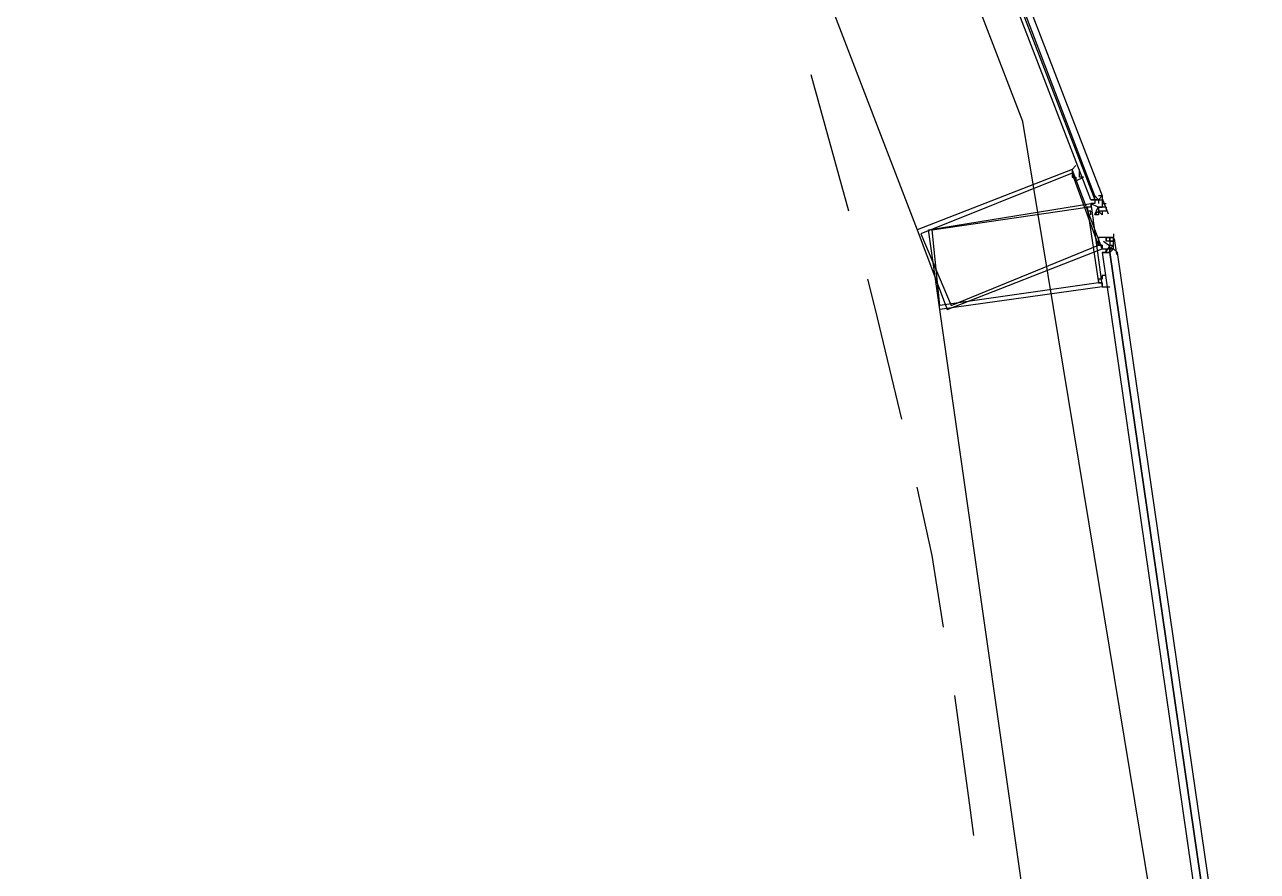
# Model space of a CAD drawing. Header units: feet. Extents: x -84 to 198, y -22 to 181.
# Drawn here: x 119.6 to 123.947, y 47.598 to 50.581 of the extents above; entities that cross this region are included whole.
import ezdxf

# ---------------------------------------------------------------- set-up
doc = ezdxf.new("R2010")
doc.units = ezdxf.units.FT
doc.layers.add('A-AREA-COMUN', color=252, linetype='CONTINUOUS')
doc.layers.add('A-LINEA', color=7, linetype='CONTINUOUS')

msp = doc.modelspace()

# ---------------------------------------------------------------- linework, layer by layer
at = {"layer": 'A-AREA-COMUN'}
msp.add_lwpolyline([(106.16, 44.2489), (119.76, 41.0489), (119.84, 40.32), (122.08, 39.8756), (122.112, 39.6444), (122.48, 39.5556), (123.36, 42.3644), (123.712, 45.6), (123.712, 46.6489), (123.12, 50.24), (122.112, 52.8533), (121.792, 52.96), (121.792, 53.4933), (120.16, 55.9289), (119.76, 55.9644), (119.712, 56.4444), (117.568, 58.4889), (116.96, 58.4889), (116.928, 59.1644), (114.608, 59.6089), (114.4, 59.8044), (114.528, 61.12)], dxfattribs=at)
at = {"layer": 'A-LINEA'}
for p, q in [((121.6, 52.8444), (122.7467, 49.8578)), ((122.5067, 49.9244), (122.3733, 50.4044)), ((123.3333, 50.0444), (123.3333, 50.0444)), ((123.36, 49.9644), (123.36, 49.9644)), ((123.36, 49.9644), (123.36, 49.9644)), ((123.36, 49.9644), (123.36, 49.9644)), ((123.36, 49.9644), (123.36, 49.9644)), ((123.36, 49.9644), (123.36, 49.9644)), ((123.36, 49.9644), (123.36, 49.9644)), ((123.36, 49.9644), (123.36, 49.9644)), ((123.3733, 49.9778), (123.3733, 49.9778)), ((123.3733, 49.9778), (123.3733, 49.9778)), ((123.3733, 49.9644), (123.3733, 49.9644)), ((123.3733, 49.9644), (123.3733, 49.9511)), ((123.3733, 49.9644), (123.3867, 49.9644)), ((123.3733, 49.9644), (123.3733, 49.9644)), ((123.3733, 49.9644), (123.3733, 49.9644)), ((123.3733, 49.9644), (123.3733, 49.9644)), ((123.3733, 49.9644), (123.3867, 49.9644)), ((123.3733, 49.9644), (123.3733, 49.9644)), ((123.3733, 49.9644), (123.3733, 49.9644)), ((123.3733, 49.9644), (123.3733, 49.9644)), ((123.3733, 49.9644), (123.3733, 49.9511)), ((123.3733, 49.9644), (123.3733, 49.9644)), ((123.3733, 49.9644), (123.3733, 49.9644)), ((123.3733, 49.9644), (123.3733, 49.9644)), ((123.3733, 49.9644), (123.3733, 49.9644)), ((123.3733, 49.9644), (123.3733, 49.9644)), ((123.3733, 49.9644), (123.3733, 49.9644)), ((123.3733, 49.9644), (123.3733, 49.9644)), ((123.3733, 49.9644), (123.3733, 49.9644)), ((123.3733, 49.9644), (123.3733, 49.9644)), ((123.3733, 49.9644), (123.3733, 49.9644)), ((123.3733, 49.9644), (123.3733, 49.9644)), ((123.3733, 49.9644), (123.3733, 49.9644)), ((123.3733, 49.9644), (123.3733, 49.9644)), ((123.3867, 49.9644), (123.3733, 49.9644)), ((123.3733, 49.9644), (123.3733, 49.9644)), ((123.3733, 49.9511), (123.3733, 49.9511)), ((123.3733, 49.9511), (123.3733, 49.9511)), ((123.3867, 49.9778), (123.3867, 49.9778)), ((123.4, 49.9778), (123.3867, 49.9778)), ((123.4, 49.9778), (123.3867, 49.9778)), ((123.3867, 49.9778), (123.3867, 49.9778)), ((123.3867, 49.9778), (123.3867, 49.9778)), ((123.3867, 49.9644), (123.3867, 49.9644)), ((123.3867, 49.9644), (123.3867, 49.9644)), ((123.3867, 49.9644), (123.3867, 49.9644)), ((123.3867, 49.9644), (123.3867, 49.9644)), ((123.3867, 49.9644), (123.3867, 49.9644)), ((123.3867, 49.9644), (123.3867, 49.9644)), ((123.3867, 49.9644), (123.3867, 49.9644)), ((123.3867, 49.9644), (123.3867, 49.9644)), ((123.3867, 49.9644), (123.3867, 49.9644)), ((123.3867, 49.9644), (123.3867, 49.9644)), ((123.3867, 49.9644), (123.3867, 49.9511)), ((123.3867, 49.9644), (123.3867, 49.9644)), ((123.3867, 49.9644), (123.4, 49.9644)), ((123.3867, 49.9644), (123.3867, 49.9511)), ((123.3867, 49.9644), (123.3867, 49.9644)), ((123.3867, 49.9644), (123.4, 49.9644)), ((123.3867, 49.9644), (123.3867, 49.9644)), ((123.3867, 49.9644), (123.3867, 49.9511)), ((123.3867, 49.9644), (123.3867, 49.9644)), ((123.3867, 49.9644), (123.3867, 49.9644)), ((123.3867, 49.9644), (123.3867, 49.9644)), ((123.3867, 49.9644), (123.3867, 49.9644)), ((123.3867, 49.9644), (123.3867, 49.9644)), ((123.3867, 49.9644), (123.3867, 49.9644)), ((123.3867, 49.9644), (123.3867, 49.9644)), ((123.3867, 49.9644), (123.3867, 49.9644)), ((123.3867, 49.9644), (123.3867, 49.9644)), ((123.3867, 49.9644), (123.3867, 49.9644)), ((123.3867, 49.9511), (123.3867, 49.9511)), ((123.3867, 49.9511), (123.3867, 49.9511)), ((123.3867, 49.9511), (123.3867, 49.9511)), ((123.3867, 49.9511), (123.3867, 49.9511)), ((123.3867, 49.9511), (123.3867, 49.9511)), ((123.3867, 49.9511), (123.3867, 49.9511)), ((123.3867, 49.9511), (123.3867, 49.9511)), ((123.3867, 49.9511), (123.3867, 49.9511)), ((123.3867, 49.9511), (123.3867, 49.9511)), ((123.3867, 49.9511), (123.3867, 49.9511)), ((123.3867, 49.9511), (123.3867, 49.9511)), ((123.3867, 49.9511), (123.3867, 49.9511)), ((123.3867, 49.9511), (123.3867, 49.9511)), ((123.3867, 49.9511), (123.3867, 49.9511)), ((123.3867, 49.9511), (123.3867, 49.9511)), ((123.3867, 49.9511), (123.3867, 49.9511)), ((123.3867, 49.9511), (123.3867, 49.9511)), ((123.3867, 49.9511), (123.3867, 49.9511)), ((123.3867, 49.9511), (123.3867, 49.9511)), ((123.3867, 49.9511), (123.3867, 49.9511)), ((123.3867, 49.9511), (123.3867, 49.9511)), ((123.3867, 49.9511), (123.3867, 49.9511)), ((123.3867, 49.9511), (123.3867, 49.9511)), ((123.3867, 49.9511), (123.3867, 49.9511)), ((123.3867, 49.9511), (123.3867, 49.9511)), ((123.3867, 49.9511), (123.3867, 49.9511)), ((123.3867, 49.9511), (123.3867, 49.9511)), ((123.3867, 49.9511), (123.3867, 49.9511)), ((123.3867, 49.9511), (123.3867, 49.9511)), ((123.3867, 49.9511), (123.3867, 49.9511)), ((123.4, 49.9778), (123.4, 49.9778)), ((123.4, 49.9778), (123.4, 49.9778)), ((123.4, 49.9778), (123.4, 49.9778)), ((123.4, 49.9778), (123.4, 49.9778)), ((123.4, 49.9778), (123.4, 49.9778)), ((123.4, 49.9778), (123.4, 49.9644)), ((123.4, 49.9688), (123.4209, 49.9147)), ((123.4, 49.9644), (123.4, 49.9644)), ((123.4, 49.9644), (123.4, 49.9644)), ((123.4, 49.9644), (123.4, 49.9511)), ((123.4, 49.9644), (123.4, 49.9644)), ((123.4, 49.9644), (123.4, 49.9644)), ((123.4, 49.9644), (123.4, 49.9644)), ((123.4, 49.9644), (123.4, 49.9644)), ((123.4, 49.9644), (123.4, 49.9644)), ((123.4, 49.9644), (123.4, 49.9644)), ((123.4, 49.9644), (123.4, 49.9644)), ((123.4, 49.9644), (123.4, 49.9644)), ((123.4, 49.9644), (123.4, 49.9644)), ((123.4, 49.9644), (123.4, 49.9644)), ((123.4, 49.9511), (123.4, 49.9511)), ((123.4, 49.9511), (123.4, 49.9511)), ((123.4, 49.9511), (123.4, 49.9378)), ((123.4, 49.9511), (123.4, 49.9378)), ((123.4, 49.9511), (123.4133, 49.9511)), ((123.4, 49.9511), (123.4, 49.9511)), ((123.4, 49.9511), (123.4, 49.9511)), ((123.4, 49.9511), (123.4, 49.9511)), ((123.4, 49.9511), (123.4, 49.9511)), ((123.4, 49.9511), (123.4, 49.9511)), ((123.4, 49.9511), (123.4, 49.9511)), ((123.4, 49.9511), (123.4, 49.9511)), ((123.4, 49.9511), (123.4, 49.9511)), ((123.4, 49.9511), (123.4, 49.9511)), ((123.4, 49.9511), (123.4, 49.9511)), ((123.4, 49.9511), (123.4, 49.9511)), ((123.4, 49.9511), (123.4, 49.9511)), ((123.4, 49.9511), (123.4, 49.9511)), ((123.4, 49.9511), (123.4, 49.9378)), ((123.4, 49.9511), (123.4, 49.9511)), ((123.4, 49.9511), (123.4, 49.9511)), ((123.4, 49.9511), (123.4, 49.9511)), ((123.4, 49.9511), (123.4, 49.9511)), ((123.4, 49.9511), (123.4, 49.9511)), ((123.4, 49.9511), (123.4, 49.9511)), ((123.4, 49.9511), (123.4, 49.9511)), ((123.4, 49.9511), (123.4, 49.9511)), ((123.4, 49.9511), (123.4, 49.9511)), ((123.4, 49.9511), (123.4, 49.9511)), ((123.4, 49.9511), (123.4, 49.9511)), ((123.36, 49.9378), (123.36, 49.9378)), ((123.36, 49.9378), (123.36, 49.9378)), ((123.3733, 49.9111), (123.3733, 49.9111)), ((123.3733, 49.9111), (123.3733, 49.9111)), ((123.3733, 49.9111), (123.3733, 49.9111)), ((123.3733, 49.9111), (123.3733, 49.9111)), ((123.3867, 49.9378), (123.4, 49.9378)), ((123.3867, 49.9378), (123.3867, 49.9378)), ((123.3867, 49.9378), (123.3867, 49.9244)), ((123.3867, 49.9378), (123.3867, 49.9378)), ((123.3867, 49.9378), (123.3867, 49.9378)), ((123.3867, 49.9378), (123.3867, 49.9378)), ((123.3867, 49.9378), (123.3867, 49.9378)), ((123.3867, 49.9378), (123.4, 49.9378)), ((123.3867, 49.9378), (123.3867, 49.9378)), ((123.4, 49.9378), (123.3867, 49.9378)), ((123.3867, 49.9378), (123.3867, 49.9378)), ((123.3867, 49.9378), (123.3867, 49.9378)), ((123.3867, 49.9378), (123.3867, 49.9378)), ((123.3867, 49.9378), (123.3867, 49.9378)), ((123.3867, 49.9378), (123.4, 49.9378)), ((123.3867, 49.9378), (123.3867, 49.9378)), ((123.3867, 49.9378), (123.3867, 49.9378)), ((123.3867, 49.9378), (123.3867, 49.9378)), ((123.3867, 49.9378), (123.3867, 49.9378)), ((123.3867, 49.9378), (123.3867, 49.9378)), ((123.3867, 49.9244), (123.3867, 49.9244)), ((123.3867, 49.9244), (123.3867, 49.9244)), ((123.3867, 49.9244), (123.3867, 49.9244)), ((123.3867, 49.9244), (123.3867, 49.9244)), ((123.3867, 49.9244), (123.3867, 49.9244)), ((123.3867, 49.9244), (123.3867, 49.9244)), ((123.3867, 49.9244), (123.3867, 49.9244)), ((123.3867, 49.9244), (123.3867, 49.9111)), ((123.3867, 49.9244), (123.3867, 49.9244)), ((123.3867, 49.9244), (123.3867, 49.9244)), ((123.3867, 49.9244), (123.3867, 49.9244)), ((123.3867, 49.9244), (123.3867, 49.9244)), ((123.4, 49.9244), (123.3867, 49.9244)), ((123.3867, 49.9244), (123.3867, 49.9244)), ((123.3867, 49.9244), (123.3867, 49.9244)), ((123.4, 49.9244), (123.3867, 49.9244)), ((123.3867, 49.9244), (123.3867, 49.9244)), ((123.3867, 49.9244), (123.3867, 49.9244)), ((123.3867, 49.9244), (123.3867, 49.9244)), ((123.3867, 49.9244), (123.3867, 49.9244)), ((123.3867, 49.9244), (123.3867, 49.9244)), ((123.3867, 49.9244), (123.3867, 49.9244)), ((123.3867, 49.9244), (123.3867, 49.9244)), ((123.3867, 49.9111), (123.3867, 49.9111)), ((123.3867, 49.9111), (123.3867, 49.9111)), ((123.4, 49.9378), (123.4, 49.9378)), ((123.4, 49.9378), (123.4, 49.9378)), ((123.4, 49.9378), (123.4, 49.9378)), ((123.4, 49.9378), (123.4, 49.9378)), ((123.4, 49.9378), (123.4, 49.9378)), ((123.4, 49.9378), (123.4, 49.9378)), ((123.4, 49.9378), (123.4, 49.9378)), ((123.4, 49.9378), (123.4, 49.9378)), ((123.4, 49.9378), (123.4, 49.9378)), ((123.4, 49.9378), (123.4, 49.9378)), ((123.4, 49.9378), (123.4, 49.9378)), ((123.4, 49.9378), (123.4, 49.9378)), ((123.4, 49.9378), (123.4, 49.9378)), ((123.4, 49.9378), (123.4, 49.9378)), ((123.4, 49.9378), (123.4, 49.9378)), ((123.4, 49.9378), (123.4, 49.9378)), ((123.4, 49.9378), (123.4, 49.9378)), ((123.4, 49.9378), (123.4, 49.9378)), ((123.4, 49.9378), (123.4, 49.9378)), ((123.4, 49.9378), (123.4, 49.9378)), ((123.4, 49.9378), (123.4, 49.9378)), ((123.4, 49.9378), (123.4, 49.9378)), ((123.4, 49.9378), (123.4, 49.9378)), ((123.4133, 49.9378), (123.4, 49.9378)), ((123.4133, 49.9378), (123.4, 49.9378)), ((123.4, 49.9378), (123.4, 49.9378)), ((123.4, 49.9378), (123.4, 49.9378)), ((123.4, 49.9244), (123.4, 49.9244)), ((123.4, 49.9244), (123.4, 49.9244)), ((123.4, 49.9244), (123.4, 49.9244)), ((123.4, 49.9244), (123.4, 49.9244)), ((123.4, 49.9244), (123.4, 49.9244)), ((123.4, 49.9244), (123.4, 49.9244)), ((123.4, 49.9244), (123.4, 49.9244)), ((123.4, 49.9244), (123.4, 49.9244)), ((123.4, 49.9244), (123.4, 49.9244)), ((123.4, 49.9244), (123.4, 49.9244)), ((123.4, 49.9244), (123.4, 49.9244)), ((123.4, 49.9244), (123.4, 49.9244)), ((123.4, 49.9244), (123.4, 49.9244)), ((123.4, 49.9244), (123.4, 49.9244)), ((123.4, 49.9244), (123.4, 49.9244)), ((123.4, 49.9244), (123.4, 49.9244)), ((123.4, 49.9244), (123.4, 49.9244)), ((123.4, 49.9244), (123.4, 49.9244)), ((123.4, 49.9244), (123.4, 49.9244)), ((123.4, 49.9244), (123.4, 49.9244)), ((123.4, 49.9244), (123.4, 49.9244)), ((123.4, 49.9244), (123.4, 49.9244)), ((123.4, 49.9244), (123.4, 49.9244)), ((123.4, 49.9244), (123.4, 49.9244)), ((123.4, 49.9244), (123.4, 49.9244)), ((123.4, 49.9244), (123.4, 49.9244)), ((123.4, 49.9244), (123.4, 49.9244)), ((123.4133, 49.9378), (123.4133, 49.9378)), ((123.4133, 49.9378), (123.4133, 49.9378)), ((123.4133, 49.9378), (123.4133, 49.9378)), ((123.4133, 49.9378), (123.4133, 49.9378)), ((123.4133, 49.9378), (123.4133, 49.9378)), ((123.4133, 49.9378), (123.4133, 49.9244)), ((123.4133, 49.9378), (123.4133, 49.9244)), ((123.4133, 49.9378), (123.4133, 49.9378)), ((123.4133, 49.9378), (123.4133, 49.9378)), ((123.4133, 49.9378), (123.4133, 49.9244)), ((123.4133, 49.9378), (123.4133, 49.9378)), ((123.4133, 49.9378), (123.4133, 49.9378)), ((123.4133, 49.9378), (123.4133, 49.9244)), ((123.4133, 49.9244), (123.4133, 49.9244)), ((123.4133, 49.9244), (123.4133, 49.9244)), ((123.4133, 49.9244), (123.4133, 49.9244)), ((123.4133, 49.9244), (123.4133, 49.9244)), ((123.4133, 49.9244), (123.4133, 49.9244)), ((123.4133, 49.9244), (123.4133, 49.9244)), ((123.4133, 49.9244), (123.4133, 49.9244)), ((123.4133, 49.9244), (123.4133, 49.9244)), ((123.4133, 49.9244), (123.4133, 49.9244)), ((123.4133, 49.9244), (123.4133, 49.9244)), ((123.4133, 49.9244), (123.4133, 49.9244)), ((123.4133, 49.9244), (123.4133, 49.9244)), ((123.4133, 49.9244), (123.4133, 49.9244)), ((123.4, 49.8311), (123.4, 49.8311)), ((123.4, 49.8311), (123.4, 49.8311)), ((123.4, 49.8311), (123.4, 49.8311)), ((123.4, 49.8311), (123.4, 49.8311)), ((123.4133, 49.8311), (123.4, 49.8311)), ((123.4, 49.8311), (123.4, 49.8311)), ((123.4, 49.8311), (123.4, 49.8311)), ((123.4133, 49.8311), (123.4133, 49.8311)), ((123.4133, 49.8311), (123.4133, 49.8311)), ((123.4133, 49.8311), (123.4133, 49.8311)), ((123.4133, 49.8311), (123.4133, 49.8311)), ((123.4133, 49.8311), (123.4133, 49.8311)), ((123.4133, 49.8311), (123.4267, 49.8311)), ((123.4133, 49.8311), (123.4133, 49.8311)), ((123.4133, 49.8311), (123.4267, 49.8311)), ((123.4133, 49.8178), (123.4133, 49.8311)), ((123.4133, 49.8178), (123.4133, 49.8311)), ((123.4133, 49.8311), (123.4133, 49.8311)), ((123.4267, 49.8311), (123.4133, 49.8311)), ((123.4267, 49.8311), (123.4133, 49.8311)), ((123.4133, 49.8311), (123.4133, 49.8311)), ((123.4133, 49.8311), (123.4133, 49.8311)), ((123.4267, 49.8311), (123.4133, 49.8311)), ((123.4267, 49.8311), (123.4133, 49.8311)), ((123.4133, 49.8178), (123.4133, 49.8311)), ((123.4133, 49.8311), (123.4133, 49.8178)), ((123.4133, 49.8178), (123.4133, 49.8178)), ((123.4133, 49.8178), (123.4133, 49.8178)), ((123.4133, 49.8178), (123.4133, 49.8178)), ((123.4133, 49.8178), (123.4133, 49.8178)), ((123.4133, 49.8178), (123.4133, 49.8178)), ((123.4133, 49.8178), (123.4133, 49.8178)), ((123.4133, 49.8178), (123.4133, 49.8178)), ((123.4133, 49.8178), (123.4133, 49.8178)), ((123.4133, 49.8178), (123.4133, 49.8178)), ((123.4133, 49.8178), (123.4133, 49.8178)), ((123.4267, 49.8178), (123.4133, 49.8178)), ((123.4133, 49.8178), (123.4133, 49.8178)), ((123.4133, 49.8178), (123.4133, 49.8178)), ((123.4133, 49.8178), (123.4133, 49.8178)), ((123.4133, 49.8178), (123.4133, 49.8178)), ((123.4133, 49.8178), (123.4133, 49.8178)), ((123.4267, 49.8311), (123.4267, 49.8311)), ((123.4267, 49.8311), (123.4267, 49.8311)), ((123.4267, 49.8311), (123.4267, 49.8311)), ((123.4267, 49.8311), (123.4267, 49.8311)), ((123.4267, 49.8311), (123.4267, 49.8311)), ((123.4267, 49.8311), (123.4267, 49.8311)), ((123.4267, 49.8311), (123.4267, 49.8311)), ((123.4267, 49.8311), (123.4267, 49.8311)), ((123.4267, 49.8311), (123.4267, 49.8311)), ((123.4267, 49.8311), (123.4267, 49.8311)), ((123.4267, 49.8311), (123.4267, 49.8311)), ((123.4267, 49.8311), (123.4267, 49.8311)), ((123.44, 49.8311), (123.4267, 49.8311)), ((123.4267, 49.8311), (123.4267, 49.8311)), ((123.4267, 49.8311), (123.4267, 49.8311)), ((123.4267, 49.8311), (123.4267, 49.8311)), ((123.44, 49.8311), (123.4267, 49.8311)), ((123.4267, 49.8311), (123.4267, 49.8311)), ((123.4267, 49.8311), (123.4267, 49.8311)), ((123.4267, 49.8178), (123.4267, 49.8178)), ((123.4267, 49.8178), (123.4267, 49.8178)), ((123.4267, 49.8178), (123.4267, 49.8178)), ((123.4267, 49.8178), (123.4267, 49.8178)), ((123.4267, 49.8178), (123.4267, 49.8178)), ((123.4267, 49.8178), (123.44, 49.8178)), ((123.4267, 49.8178), (123.4267, 49.8178)), ((123.4267, 49.8178), (123.4267, 49.8178)), ((123.4267, 49.8178), (123.4267, 49.8178)), ((123.4267, 49.8178), (123.4267, 49.8178)), ((123.4267, 49.8178), (123.4267, 49.8178)), ((123.4267, 49.8178), (123.4267, 49.8178)), ((123.4267, 49.8178), (123.4267, 49.8178)), ((123.4267, 49.8178), (123.4267, 49.8178)), ((123.4267, 49.8178), (123.4267, 49.8178)), ((123.4267, 49.8178), (123.4267, 49.8178)), ((123.4267, 49.8178), (123.4267, 49.8178)), ((123.4267, 49.8178), (123.4267, 49.8178)), ((123.4267, 49.8178), (123.4267, 49.8178)), ((123.4267, 49.8178), (123.4267, 49.8178)), ((123.4267, 49.8178), (123.44, 49.8178)), ((123.44, 49.8178), (123.4267, 49.8178)), ((123.4267, 49.8178), (123.44, 49.8178)), ((123.44, 49.8178), (123.4267, 49.8178)), ((123.4267, 49.8178), (123.4267, 49.8178)), ((123.4267, 49.8178), (123.4267, 49.8044)), ((123.4267, 49.8178), (123.4267, 49.8044)), ((123.44, 49.8444), (123.44, 49.8444)), ((123.44, 49.8444), (123.44, 49.8444)), ((123.44, 49.8444), (123.44, 49.8444)), ((123.44, 49.8444), (123.44, 49.8311)), ((123.44, 49.8311), (123.44, 49.8311)), ((123.44, 49.8178), (123.44, 49.8311)), ((123.44, 49.8311), (123.44, 49.8311)), ((123.44, 49.8311), (123.44, 49.8311)), ((123.44, 49.8311), (123.44, 49.8311)), ((123.44, 49.8311), (123.44, 49.8311)), ((123.44, 49.8311), (123.44, 49.8311)), ((123.44, 49.8311), (123.44, 49.8311)), ((123.44, 49.8311), (123.44, 49.8311)), ((123.44, 49.8311), (123.44, 49.8311)), ((123.44, 49.8311), (123.44, 49.8311)), ((123.44, 49.8311), (123.44, 49.8311)), ((123.44, 49.8311), (123.44, 49.8311)), ((123.44, 49.8311), (123.44, 49.8311)), ((123.44, 49.8311), (123.44, 49.8311)), ((123.44, 49.8311), (123.44, 49.8311)), ((123.44, 49.8311), (123.44, 49.8311)), ((123.44, 49.8178), (123.44, 49.8178)), ((123.44, 49.8178), (123.44, 49.8178)), ((123.44, 49.8178), (123.44, 49.8178)), ((123.44, 49.8178), (123.44, 49.8178)), ((123.44, 49.8044), (123.44, 49.8178)), ((123.44, 49.8178), (123.44, 49.8178)), ((123.44, 49.8178), (123.44, 49.8178)), ((123.44, 49.8178), (123.44, 49.8178)), ((123.44, 49.8178), (123.44, 49.8178)), ((123.44, 49.8178), (123.44, 49.8178)), ((123.44, 49.8178), (123.44, 49.8178)), ((123.44, 49.8178), (123.44, 49.8178)), ((123.44, 49.8178), (123.44, 49.8178)), ((123.44, 49.8178), (123.44, 49.8178)), ((123.44, 49.8178), (123.44, 49.8178)), ((123.44, 49.8178), (123.44, 49.8178)), ((123.44, 49.8178), (123.44, 49.8178)), ((123.44, 49.8178), (123.44, 49.8178)), ((123.44, 49.8178), (123.44, 49.8178)), ((123.44, 49.8178), (123.44, 49.8178)), ((123.44, 49.8178), (123.44, 49.8178)), ((123.44, 49.8178), (123.44, 49.8178)), ((123.44, 49.8178), (123.44, 49.8178)), ((123.4417, 49.8282), (123.45, 49.7708)), ((123.4, 49.7778), (123.4, 49.7778)), ((123.4, 49.7778), (123.4, 49.7778)), ((123.4133, 49.8044), (123.4133, 49.8044)), ((123.4133, 49.7911), (123.4267, 49.7911)), ((123.4133, 49.7911), (123.4133, 49.7911)), ((123.4133, 49.7911), (123.4133, 49.7911)), ((123.4133, 49.7911), (123.4267, 49.7911)), ((123.4133, 49.7911), (123.4133, 49.7911)), ((123.4133, 49.7911), (123.4133, 49.7911)), ((123.4133, 49.7778), (123.4133, 49.7911)), ((123.4133, 49.7911), (123.4133, 49.7911)), ((123.4133, 49.7911), (123.4133, 49.7911)), ((123.4133, 49.7778), (123.4133, 49.7911)), ((123.4133, 49.7911), (123.4133, 49.7911)), ((123.4133, 49.7778), (123.4133, 49.7911)), ((123.4133, 49.7911), (123.4133, 49.7911)), ((123.4133, 49.7778), (123.4133, 49.7778)), ((123.4133, 49.7778), (123.4133, 49.7778)), ((123.4133, 49.7778), (123.4133, 49.7778)), ((123.4133, 49.7778), (123.4133, 49.7778)), ((123.4133, 49.7778), (123.4133, 49.7778)), ((123.4133, 49.7778), (123.4133, 49.7778)), ((123.4133, 49.7778), (123.4133, 49.7778)), ((123.4267, 49.8044), (123.4267, 49.8044)), ((123.4267, 49.8044), (123.4267, 49.8044)), ((123.4267, 49.8044), (123.4267, 49.8044)), ((123.4267, 49.8044), (123.44, 49.8044)), ((123.4267, 49.8044), (123.4267, 49.8044)), ((123.4267, 49.7911), (123.4267, 49.8044)), ((123.4267, 49.8044), (123.4267, 49.8044)), ((123.4267, 49.8044), (123.4267, 49.8044)), ((123.4267, 49.7911), (123.4267, 49.8044)), ((123.4267, 49.8044), (123.4267, 49.8044)), ((123.4267, 49.8044), (123.4267, 49.8044)), ((123.4267, 49.8044), (123.4267, 49.8044)), ((123.4267, 49.8044), (123.4267, 49.8044)), ((123.4267, 49.7911), (123.4267, 49.8044)), ((123.4267, 49.7911), (123.44, 49.8044)), ((123.4267, 49.8044), (123.4267, 49.8044)), ((123.4267, 49.8044), (123.4267, 49.8044)), ((123.4267, 49.7911), (123.4267, 49.8044)), ((123.4267, 49.8044), (123.4267, 49.8044)), ((123.4267, 49.8044), (123.4267, 49.8044)), ((123.4267, 49.8044), (123.4267, 49.8044)), ((123.4267, 49.8044), (123.4267, 49.8044)), ((123.4267, 49.8044), (123.4267, 49.8044)), ((123.4267, 49.8044), (123.4267, 49.8044)), ((123.4267, 49.8044), (123.4267, 49.8044)), ((123.4267, 49.8044), (123.4267, 49.8044)), ((123.4267, 49.8044), (123.4267, 49.8044)), ((123.4267, 49.8044), (123.4267, 49.8044)), ((123.4267, 49.8044), (123.4267, 49.8044)), ((123.4267, 49.8044), (123.4267, 49.8044)), ((123.4267, 49.8044), (123.4267, 49.8044)), ((123.4267, 49.8044), (123.4267, 49.8044)), ((123.4267, 49.8044), (123.4267, 49.8044)), ((123.4267, 49.7911), (123.4267, 49.7911)), ((123.4267, 49.7911), (123.4267, 49.7911)), ((123.4267, 49.7911), (123.4267, 49.7911)), ((123.4267, 49.7911), (123.4267, 49.7911)), ((123.4267, 49.7778), (123.4267, 49.7911)), ((123.4267, 49.7911), (123.44, 49.7911)), ((123.4267, 49.7911), (123.4267, 49.7911)), ((123.4267, 49.7911), (123.4267, 49.7911)), ((123.4267, 49.7911), (123.4267, 49.7911)), ((123.4267, 49.7911), (123.4267, 49.7911)), ((123.4267, 49.7911), (123.4267, 49.7911)), ((123.4267, 49.7911), (123.4267, 49.7911)), ((123.4267, 49.7911), (123.4267, 49.7911)), ((123.4267, 49.7911), (123.4267, 49.7911)), ((123.44, 49.7911), (123.4267, 49.7911)), ((123.4267, 49.7911), (123.4267, 49.7911)), ((123.4267, 49.7911), (123.4267, 49.7911)), ((123.4267, 49.7911), (123.4267, 49.7778)), ((123.44, 49.7911), (123.4267, 49.7911)), ((123.4267, 49.7911), (123.4267, 49.7778)), ((123.4267, 49.7778), (123.4267, 49.7778)), ((123.4267, 49.7778), (123.4267, 49.7778)), ((123.4267, 49.7778), (123.4267, 49.7778)), ((123.4267, 49.7778), (123.4267, 49.7778)), ((123.4267, 49.7778), (123.4267, 49.7778)), ((123.4267, 49.7778), (123.4267, 49.7778)), ((123.4267, 49.7778), (123.4267, 49.7778)), ((123.4267, 49.7778), (123.4267, 49.7778)), ((123.44, 49.8044), (123.44, 49.8044)), ((123.44, 49.8044), (123.44, 49.8044)), ((123.44, 49.8044), (123.44, 49.8044)), ((123.44, 49.8044), (123.44, 49.8044)), ((123.44, 49.8044), (123.44, 49.8044)), ((123.44, 49.8044), (123.44, 49.8044)), ((123.44, 49.8044), (123.44, 49.8044)), ((123.44, 49.8044), (123.44, 49.8044)), ((123.44, 49.8044), (123.44, 49.8044)), ((123.44, 49.7911), (123.44, 49.8044)), ((123.44, 49.8044), (123.44, 49.8044)), ((123.44, 49.7911), (123.44, 49.7911)), ((123.44, 49.7911), (123.44, 49.7911)), ((123.44, 49.7911), (123.44, 49.7911)), ((123.44, 49.7911), (123.44, 49.7911)), ((123.44, 49.7911), (123.44, 49.7911)), ((123.44, 49.7911), (123.44, 49.7911)), ((123.44, 49.7911), (123.44, 49.7911)), ((123.44, 49.7911), (123.44, 49.7911)), ((123.44, 49.7911), (123.44, 49.7911)), ((123.44, 49.7911), (123.44, 49.7911)), ((123.44, 49.7911), (123.44, 49.7911)), ((123.44, 49.7911), (123.44, 49.7911)), ((123.44, 49.7911), (123.44, 49.7911)), ((123.44, 49.7911), (123.44, 49.7911)), ((123.44, 49.7911), (123.44, 49.7911)), ((123.44, 49.7911), (123.44, 49.7911)), ((123.44, 49.7911), (123.44, 49.7911)), ((123.44, 49.7911), (123.44, 49.7911)), ((123.44, 49.7911), (123.44, 49.7911)), ((123.44, 49.7911), (123.44, 49.7911)), ((123.44, 49.7911), (123.44, 49.7911)), ((123.44, 49.7911), (123.44, 49.7911)), ((123.44, 49.7911), (123.44, 49.7911)), ((123.44, 49.7911), (123.44, 49.7911)), ((123.4533, 49.7911), (123.4533, 49.7911)), ((123.4133, 49.6844), (123.4133, 49.6844)), ((123.4267, 49.6844), (123.4267, 49.6844)), ((123.28, 46.4044), (122.8267, 49.5778))]:
    msp.add_line(p, q, dxfattribs=at)
for points in [[(122.1333, 53.1911), (122.1333, 53.1778), (123.3733, 49.9644), (123.36, 49.9644), (122.12, 53.1778), (122.1333, 53.1911)], [(122.16, 53.1911), (123.4, 49.9778), (123.3867, 49.9644), (123.3733, 49.9778), (122.1467, 53.1911), (122.16, 53.1911)], [(123.3067, 50.0844), (123.2933, 50.0711), (123.2933, 50.0711), (123.2933, 50.0578), (123.2933, 50.0578), (123.2933, 50.0578), (123.2933, 50.0578), (123.2933, 50.0578), (123.2933, 50.0444), (123.2933, 50.0444), (123.2933, 50.0444), (123.2933, 50.0444), (123.2933, 50.0444), (123.3067, 50.0444), (123.3067, 50.0444), (123.3067, 50.0311), (123.3067, 50.0311), (123.3333, 50.0444), (123.3333, 50.0444), (123.32, 50.0444)], [(122.7467, 49.8578), (122.8533, 49.5778), (123.4, 49.7911), (123.2933, 50.0711), (122.7467, 49.8578)], [(122.76, 49.8444), (122.8667, 49.5911), (123.3867, 49.8044), (123.2933, 50.0578), (122.76, 49.8444)], [(123.2933, 50.0578), (123.2933, 50.0444), (123.2933, 50.0444), (123.2933, 50.0444), (123.3067, 50.0444)], [(123.32, 50.0444), (123.32, 50.0578), (123.32, 50.0578), (123.32, 50.0711), (123.32, 50.0711), (123.32, 50.0711)], [(122.8267, 49.5778), (122.7867, 49.8578), (123.36, 49.9511), (123.4, 49.6578), (122.8267, 49.5778)], [(123.3733, 49.9511), (123.36, 49.9511), (123.36, 49.9511), (123.36, 49.9378), (123.36, 49.9378), (123.36, 49.9378), (123.36, 49.9378), (123.36, 49.9378), (123.3467, 49.9378)], [(123.36, 49.9644), (123.3733, 49.9644), (123.3733, 49.9778), (123.3867, 49.9644), (123.4, 49.9778)], [(123.3739, 49.9125), (123.3855, 49.9378), (123.3606, 49.9502)], [(123.3733, 49.9644), (123.3867, 49.9644), (123.4, 49.9644)], [(123.3867, 49.9511), (123.3867, 49.9511), (123.3867, 49.9511)], [(122.8267, 49.5911), (122.8, 49.8578), (123.3467, 49.9378), (123.3867, 49.6711), (122.8267, 49.5911)], [(123.36, 49.9111), (123.36, 49.9244), (123.36, 49.9244), (123.36, 49.9244), (123.36, 49.9244), (123.36, 49.9244), (123.36, 49.9244), (123.3467, 49.9244)], [(123.36, 49.9244), (123.36, 49.9244), (123.36, 49.9244)], [(123.3867, 49.9244), (123.3867, 49.9244), (123.3867, 49.9111), (123.3867, 49.9111), (123.3733, 49.9111), (123.3733, 49.9111)], [(123.4133, 49.9244), (123.4, 49.9244), (123.4, 49.9111), (123.3867, 49.9244), (123.3733, 49.9111)], [(123.3867, 49.9378), (123.3867, 49.9378), (123.3867, 49.9378)], [(123.4133, 49.8311), (123.4133, 49.8311), (123.4, 49.8311), (123.4, 49.8311), (123.3867, 49.8311), (123.3867, 49.8311), (123.3867, 49.8178), (123.3867, 49.8178), (123.3867, 49.8044), (123.3867, 49.8178), (123.3867, 49.8178), (123.3867, 49.8044), (123.3867, 49.8044), (123.3867, 49.8044), (123.3867, 49.8044), (123.3867, 49.8044), (123.4, 49.8044), (123.4, 49.8044), (123.4, 49.7911), (123.4, 49.7911), (123.4267, 49.7911), (123.4267, 49.7911)], [(123.44, 49.8311), (123.4267, 49.8311), (123.4133, 49.8311), (123.4, 49.8311)], [(123.4107, 49.7782), (123.4264, 49.8012), (123.4039, 49.8176)], [(123.4133, 49.8178), (123.4133, 49.8178), (123.4133, 49.8178)], [(123.4267, 49.8311), (123.4267, 49.8311), (123.4267, 49.8178)], [(123.4267, 49.8311), (123.4267, 49.8311), (123.44, 49.8311), (123.44, 49.8311)], [(123.44, 49.8178), (123.4267, 49.8178), (123.4267, 49.8311)], [(123.44, 49.8178), (123.44, 49.8178), (123.4267, 49.8178), (123.4267, 49.8044), (123.4267, 49.8044)], [(123.4, 49.8044), (123.3867, 49.8044), (123.3867, 49.8044), (123.3867, 49.8044), (123.3867, 49.8044)], [(123.4, 49.7778), (123.4133, 49.7778), (123.4267, 49.7778), (123.4267, 49.7911), (123.44, 49.7911), (123.4533, 49.7778)], [(123.92, 46.3644), (123.92, 46.3778), (123.4267, 49.7778), (123.4133, 49.7778), (123.4, 49.7778), (123.8933, 46.3644), (123.92, 46.3644)], [(123.4133, 49.7911), (123.4133, 49.7911), (123.4267, 49.7911), (123.4267, 49.8044), (123.4267, 49.8044)], [(123.9467, 46.3778), (123.4533, 49.7778), (123.44, 49.7911), (123.4267, 49.7778), (123.92, 46.3778), (123.92, 46.3644), (123.9333, 46.3778), (123.9467, 46.3778)], [(123.4267, 49.7778), (123.4267, 49.7911), (123.44, 49.7911)], [(122.6933, 49.1911), (122.6, 49.5778), (122.5733, 49.6844)], [(123.4133, 49.6978), (123.4133, 49.6978), (123.4133, 49.6978), (123.4, 49.6978), (123.4, 49.6978), (123.4, 49.6844), (123.4, 49.6844), (123.4, 49.6844), (123.3867, 49.6844), (123.3867, 49.6844), (123.3867, 49.6711), (123.3867, 49.6711), (123.3867, 49.6711), (123.4, 49.6711), (123.4, 49.6711), (123.4, 49.6711), (123.4, 49.6711), (123.4, 49.6578), (123.4, 49.6578), (123.4267, 49.6578), (123.4267, 49.6578), (123.4267, 49.6578)], [(123.4267, 49.6711), (123.4267, 49.6711), (123.4267, 49.6711)], [(122.84, 48.4578), (122.8, 48.7111), (122.7467, 48.9511)], [(122.9467, 47.7244), (122.9333, 47.8311), (122.88, 48.2178)]]:
    msp.add_lwpolyline(points, dxfattribs=at)
msp.add_lwpolyline([(123.4, 49.6711), (123.3867, 49.6711), (123.3867, 49.6711), (123.4, 49.6711)], close=True, dxfattribs=at)

doc.saveas('drawing.dxf')
